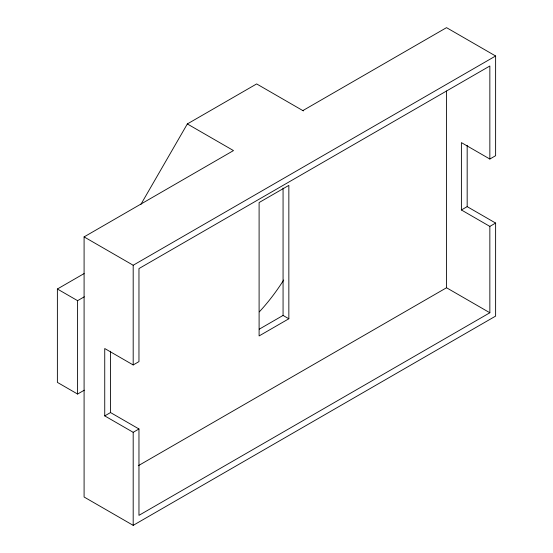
<?xml version="1.0" encoding="UTF-8"?>
<svg xmlns="http://www.w3.org/2000/svg" width="553" height="553" viewBox="0 0 553 553"><rect width="100%" height="100%" fill="white"/><g stroke="black" fill="none" stroke-linecap="round" stroke-linejoin="round"><path stroke-width="0.83" d="M140.808 204.52L187.336 123.941L256.647 83.925L303.431 110.932M302.85 110.6L446.527 27.65L495.619 55.991L495.619 155.704L489.847 159.036L461.396 142.612L461.396 209.974L467.174 206.642L495.619 223.059L495.619 316.102L133.19 525.35L84.091 497.009L84.091 236.898L233.484 150.582L187.336 123.941M84.277 390.19L77.593 394.047L57.381 382.379L57.381 289.005L84.111 273.569M84.091 236.898L133.19 265.246L495.619 55.991M57.381 289.005L77.593 300.673L84.277 296.816M461.396 209.974L489.847 226.398L489.847 312.763L138.962 515.348L138.962 428.976L133.19 432.315L104.738 415.891L104.738 348.528L133.19 364.952L138.962 361.614L138.962 268.578L489.847 66.001L489.847 159.036M104.738 415.891L110.517 412.552L138.962 428.976M259.274 329.173L283.067 315.431L288.846 318.77L288.846 185.379L259.101 202.55L259.101 335.941L288.846 318.77M489.847 226.398L495.619 223.059M138.291 465.716L446.527 287.754L489.847 312.763M467.174 145.321L467.174 206.642M446.527 91.031L446.527 287.754M283.067 188.068L283.067 315.431M133.19 265.246L133.19 364.952M133.19 432.315L133.19 525.35M110.517 351.238L110.517 412.552M77.593 300.673L77.593 394.047M283.696 280.018A132.734 76.632 -60 0 1 259.35 311.83"/></g></svg>
